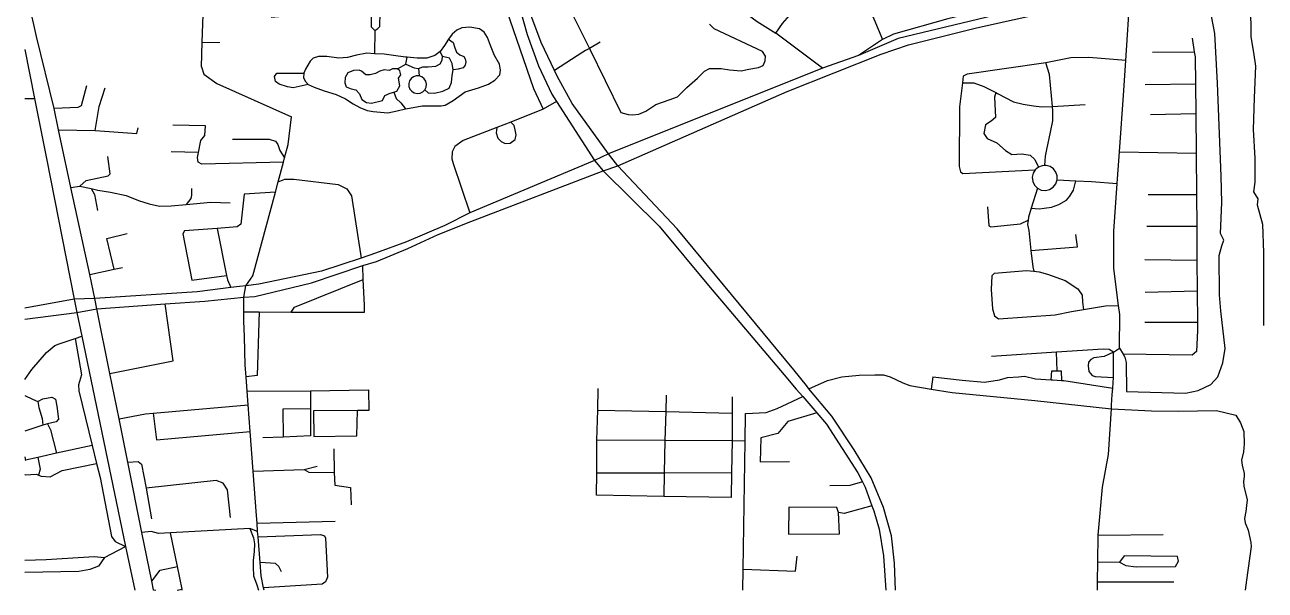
# Model space of a CAD drawing. Header units: inches. Extents: x 13377022 to 13384502, y 3544620 to 3549120.
# Drawn here: x 13377022 to 13378694, y 3544620 to 3545382 of the extents above; entities that cross this region are included whole.
import ezdxf

# ---------------------------------------------------------------- set-up
doc = ezdxf.new("R2010")
doc.units = ezdxf.units.IN
doc.header["$MEASUREMENT"] = 0

msp = doc.modelspace()

# ---------------------------------------------------------------- linework, layer by layer
for points in [[(13377650.4, 3545967.7), (13377659.9, 3545934.6), (13377675.5, 3545854.8), (13377678, 3545821), (13377678.3, 3545801.2), (13377677.4, 3545618.6), (13377678, 3545472.8), (13377678.6, 3545463.1), (13377689.1, 3545403.9), (13377698.9, 3545368.8), (13377714.3, 3545326.4), (13377732.1, 3545288.3), (13377738.7, 3545278.2), (13377789.9, 3545198.8), (13377801.5, 3545184.8)], [(13377808.5, 3545208), (13377759.6, 3545275.7), (13377739.2, 3545312.4), (13377735.6, 3545320), (13377717.9, 3545357.8), (13377702.3, 3545398.6), (13377696.5, 3545434.1), (13377691.2, 3545466.7), (13377690.6, 3545503.4), (13377694.9, 3545569.9), (13377694.4, 3545639.7), (13377694.3, 3545649.2), (13377696.2, 3545759.4), (13377696.3, 3545766.3), (13377696.9, 3545806.8), (13377690.9, 3545862.1), (13377690.4, 3545867.2), (13377675.1, 3545938.6), (13377665.2, 3545971.9)], [(13377968, 3545569.4), (13377966.1, 3545447.7), (13377965.9, 3545431.6), (13377967.6, 3545425.7), (13377969, 3545421.1), (13377977, 3545409.4), (13378008.9, 3545386.1), (13378034.2, 3545370.7)], [(13378097.1, 3545323.2), (13378034.2, 3545370.7), (13378043.4, 3545383.6), (13378055.7, 3545397.7), (13378063.1, 3545411.9), (13378065.5, 3545431), (13378065.9, 3545455.6), (13378068, 3545579.6)], [(13377801.5, 3545184.8), (13377821.3, 3545191.8), (13378049.6, 3545292), (13378176.4, 3545342.2), (13378213, 3545354.9), (13378304.9, 3545377.7), (13378511.8, 3545424), (13378560.9, 3545441.6), (13378633.7, 3545471.9), (13378673.8, 3545485.8), (13378696.5, 3545492.8)], [(13378132.5, 3545471.3), (13378138.6, 3545456.6), (13378143.1, 3545446), (13378178.2, 3545361.8)], [(13378677.1, 3545479.8), (13378673.9, 3545453.8), (13378674.9, 3545365.4), (13378678.5, 3545344.5), (13378681.2, 3545325.8), (13378679.4, 3545283.4), (13378678.1, 3545240.6), (13378679.9, 3545201.8), (13378679.9, 3545189.1), (13378679.9, 3545169.5), (13378678.5, 3545156.7), (13378684, 3545147.1), (13378683.1, 3545138.9), (13378690.4, 3545113), (13378691.7, 3545074.2), (13378691.7, 3544976.3)], [(13378513.4, 3545449), (13378266, 3545389.8), (13378192.9, 3545369.2), (13378178.2, 3545361.8), (13378145.8, 3545340.6)], [(13378507.1, 3544887.5), (13378586.6, 3544885.2), (13378603.7, 3544889), (13378620.8, 3544896.7), (13378630.3, 3544907.1), (13378637, 3544926.1), (13378639.9, 3544945.6), (13378634.1, 3544996.4), (13378632.7, 3545017.8), (13378632.2, 3545071), (13378635.6, 3545083.9), (13378638.4, 3545091.5), (13378633.7, 3545100.5), (13378635.6, 3545142.3), (13378634.6, 3545177.5), (13378629.9, 3545302.9), (13378626.1, 3545370), (13378622.3, 3545391.3), (13378616.1, 3545417.9), (13378609.4, 3545429.8), (13378597.6, 3545434.1), (13378570, 3545436.9)], [(13377353.7, 3545392.2), (13377481.8, 3545403.5), (13377495.9, 3545406.3), (13377509.1, 3545404.7), (13377520.8, 3545411.9), (13377652.5, 3545426.4), (13377658.1, 3545425.2), (13377661.7, 3545421.6), (13377666.2, 3545416.3), (13377707.5, 3545295.9), (13377720.4, 3545268.2)], [(13377744.3, 3545427.4), (13377782.8, 3545349.9)], [(13378469.3, 3545428.6), (13378199, 3545363.4), (13378145.8, 3545340.6), (13378097.1, 3545323.2), (13377808.5, 3545208)], [(13378497.5, 3544946), (13378498.1, 3544991.3), (13378496.5, 3545003.2), (13378490, 3545053.3), (13378490.2, 3545103.7), (13378494.5, 3545167.8), (13378494.9, 3545174), (13378497.5, 3545210.4), (13378503.4, 3545293), (13378506, 3545333.7), (13378511.8, 3545424)], [(13377037.3, 3545366), (13377028.7, 3545404.2)], [(13377259.8, 3545325.2), (13377260.8, 3545358.5), (13377262.3, 3545407.8)], [(13377495.9, 3545406.3), (13377489.9, 3545403.1), (13377488.7, 3545398.3), (13377488.7, 3545379), (13377493.7, 3545373.9), (13377497.5, 3545376.6), (13377500.3, 3545379.4), (13377500.7, 3545398.3), (13377499.5, 3545402.7), (13377495.9, 3545406.3)], [(13377782.8, 3545349.9), (13377825.3, 3545263.7), (13377834.9, 3545260.9), (13377840.8, 3545260.5), (13377849.6, 3545261.3), (13377859.1, 3545265.3), (13377872.2, 3545274.4), (13377881.4, 3545277.6), (13377890.5, 3545280.8), (13377901.6, 3545284.8), (13377914, 3545297.1), (13377928.7, 3545309.8), (13377938.2, 3545319.3), (13377945, 3545322.9), (13377960.5, 3545322.9), (13377971.6, 3545320.9), (13377987.5, 3545319.7), (13377997.8, 3545322.1), (13378010.9, 3545324.1), (13378017.3, 3545326.9), (13378019.7, 3545333.3), (13378020.5, 3545339.6), (13378016.1, 3545345.6), (13377951.3, 3545376.2), (13377944.6, 3545382.5)], [(13377195.1, 3544619.6), (13377195, 3544620.2), (13377192.7, 3544631.7), (13377179.5, 3544697.4), (13377160.4, 3544792.2), (13377148.6, 3544850.7), (13377136.3, 3544911.5), (13377118.7, 3544998.9), (13377115.9, 3545013), (13377109, 3545045.3), (13377083.8, 3545162.6), (13377067.1, 3545240.3), (13377061, 3545268.8), (13377037.3, 3545366)], [(13377493.1, 3545342.8), (13377482.9, 3545343.4), (13377469, 3545340.8), (13377456.6, 3545337.9), (13377445, 3545336.9), (13377428.8, 3545338.9), (13377417.7, 3545338.9), (13377410.3, 3545336.9), (13377406.1, 3545332.7), (13377399.9, 3545322), (13377397.6, 3545316.5), (13377397.3, 3545310.3), (13377400.2, 3545305.4), (13377403.5, 3545301.2), (13377411.9, 3545297.7), (13377425.2, 3545292.8), (13377441.4, 3545287.9), (13377454.1, 3545282.1), (13377464.4, 3545275.3), (13377473.5, 3545270.4), (13377483.2, 3545266.2), (13377491.3, 3545264.9), (13377511.1, 3545263), (13377523.5, 3545265.9), (13377535, 3545268.3), (13377540.3, 3545269.5), (13377557.2, 3545272.4), (13377572.1, 3545272.4), (13377582.8, 3545272.4), (13377588.3, 3545273.3), (13377599.3, 3545279.8), (13377615.2, 3545291.5), (13377633.4, 3545297), (13377646.7, 3545301.9), (13377655.4, 3545307.1), (13377662.2, 3545314.5), (13377662.9, 3545320.7), (13377661.6, 3545328.8), (13377654.8, 3545340.5), (13377649.3, 3545353.8), (13377645.4, 3545364.5), (13377640.8, 3545371.9), (13377634.7, 3545376.1), (13377621.4, 3545378.4), (13377611, 3545377.8), (13377604.2, 3545374.5), (13377597.7, 3545369), (13377592.8, 3545362.2), (13377587.3, 3545353.8), (13377581.5, 3545345.7), (13377574.4, 3545340.2), (13377563.7, 3545336.6), (13377550.7, 3545336.9), (13377537.1, 3545338), (13377534.8, 3545338.2), (13377518.9, 3545340.2), (13377506.3, 3545342.1), (13377493.1, 3545342.8)], [(13377493.7, 3545373.9), (13377493.1, 3545342.8)], [(13377260.8, 3545358.5), (13377284.6, 3545358.1)], [(13377592.8, 3545362.2), (13377599, 3545358), (13377601.3, 3545350.5), (13377603.5, 3545344.7), (13377608.1, 3545341.4), (13377613.6, 3545339.2), (13377615.5, 3545335.9), (13377616.2, 3545332), (13377615.2, 3545327.2), (13377612.6, 3545323.9), (13377606.1, 3545322), (13377599.3, 3545321)], [(13377797.5, 3545358.2), (13377782.8, 3545349.9), (13377777.7, 3545347), (13377773.8, 3545344.8), (13377735.6, 3545320)], [(13378595.4, 3545363.8), (13378598.5, 3545345.2), (13378599.5, 3545338.8), (13378599.9, 3545302.2), (13378600.4, 3545262), (13378601, 3545208.6), (13378601.4, 3545152.9), (13378601.7, 3545110.1), (13378602, 3545064.7), (13378602.3, 3545023), (13378602.6, 3544980.7), (13378602.7, 3544969.7), (13378601.6, 3544941.5), (13378595.4, 3544936.3), (13378502.5, 3544937.6)], [(13377021.5, 3545348.3), (13377034.6, 3545282.4), (13377050.7, 3545201.4), (13377088.3, 3545012.1), (13377091.9, 3544993.9), (13377098.5, 3544962.2), (13377157.4, 3544678.7), (13377169.7, 3544619.6)], [(13377524.1, 3545322.3), (13377535.1, 3545328.5), (13377537.1, 3545338)], [(13377535.1, 3545328.5), (13377546.5, 3545323.9), (13377552.3, 3545323), (13377558.1, 3545324.9), (13377565.3, 3545324.9), (13377575.6, 3545325.9), (13377581.5, 3545329.1), (13377584.4, 3545334.3), (13377584.7, 3545339.2), (13377581.5, 3545345.7)], [(13377560.9, 3545294.2), (13377565.6, 3545290.2), (13377574, 3545289.6), (13377585.4, 3545292.2), (13377593.8, 3545296.4), (13377597.1, 3545304.2), (13377597.7, 3545313.2), (13377599.3, 3545321), (13377597.7, 3545329.4), (13377594.1, 3545336.9), (13377584.7, 3545339.2)], [(13378506, 3545333.7), (13378456.2, 3545337.6), (13378431.9, 3545337.3), (13378398.3, 3545330.6), (13378292.2, 3545315.2), (13378287, 3545312.7), (13378285.9, 3545303.4), (13378281.9, 3545271.4), (13378281.6, 3545190.8), (13378283.2, 3545183.5), (13378286.4, 3545181.2), (13378366, 3545185.4), (13378384.1, 3545186.4)], [(13378542.1, 3545345), (13378598.5, 3545345.2)], [(13377259.8, 3545325.2), (13377263.1, 3545315.4), (13377280.3, 3545302.8), (13377381, 3545257.5)], [(13377403.5, 3545301.2), (13377383.2, 3545296.6), (13377375.6, 3545298.1), (13377364.5, 3545301.7), (13377359.4, 3545305.4), (13377358.3, 3545312), (13377361.2, 3545316.4), (13377397.6, 3545316.5)], [(13377464.8, 3545320), (13377457, 3545316.8), (13377453.7, 3545310.6), (13377453.1, 3545303.5), (13377455, 3545298.3), (13377461.8, 3545295.4), (13377468, 3545294.1), (13377472.9, 3545288.9), (13377476.1, 3545281.1), (13377482.3, 3545276.9), (13377489.1, 3545276.3), (13377503.7, 3545279.8), (13377507.2, 3545286.6), (13377514, 3545289.6), (13377519.1, 3545291), (13377523.1, 3545292.2), (13377527.3, 3545299.6), (13377525.4, 3545309.7), (13377528.6, 3545314.5), (13377527.3, 3545319.7), (13377524.1, 3545322.3), (13377517.3, 3545322.3), (13377512.7, 3545320), (13377506.3, 3545321), (13377500.4, 3545319.1), (13377494.3, 3545316.2), (13377487.1, 3545314.2), (13377481.3, 3545314.2), (13377475.5, 3545319.1), (13377472.5, 3545320.4), (13377464.8, 3545320)], [(13377552.3, 3545323), (13377553.3, 3545312.9)], [(13378396.8, 3545191.9), (13378397.7, 3545204.9), (13378399.6, 3545213.5), (13378404.7, 3545236.9), (13378407.6, 3545252.5), (13378407.9, 3545266), (13378407.4, 3545271.5), (13378403.1, 3545314.9), (13378398.3, 3545330.6)], [(13377104.8, 3545299.7), (13377097.6, 3545272.7), (13377093, 3545270.4), (13377061, 3545268.8)], [(13377563.1, 3545301.8), (13377562.2, 3545305.7), (13377560.1, 3545309), (13377557, 3545311.5), (13377553.3, 3545312.9), (13377549.4, 3545313), (13377545.7, 3545311.8), (13377542.6, 3545309.5), (13377540.3, 3545306.4), (13377539.3, 3545302.6), (13377539.4, 3545298.8), (13377540.8, 3545295.1), (13377543.3, 3545292.1), (13377546.7, 3545290.1), (13377550.5, 3545289.2), (13377554.5, 3545289.7), (13377558.1, 3545291.4), (13377560.9, 3545294.2), (13377562.6, 3545297.8), (13377563.1, 3545301.8)], [(13378285.9, 3545303.4), (13378301.1, 3545303.4), (13378314.5, 3545298.6), (13378330.7, 3545290.3), (13378333.1, 3545289), (13378354.8, 3545277.8), (13378367.6, 3545274.6), (13378381.7, 3545272.4), (13378392.9, 3545271.1), (13378407.4, 3545271.5)], [(13378532.2, 3545301.2), (13378599.9, 3545302.2)], [(13377021.5, 3545282.6), (13377034.6, 3545282.4)], [(13377067.1, 3545240.3), (13377116.3, 3545239.5), (13377121.6, 3545271.5), (13377130, 3545296.7)], [(13377519.1, 3545291), (13377522.5, 3545282.4), (13377528.6, 3545276.6), (13377535, 3545268.3)], [(13378330.7, 3545290.3), (13378329.2, 3545284.2), (13378330.5, 3545257), (13378324.8, 3545251.9), (13378317.1, 3545246.8), (13378314.9, 3545235.3), (13378319, 3545228.6), (13378332.4, 3545222.5), (13378344, 3545212.3), (13378352.3, 3545207.1), (13378366, 3545207.8), (13378377.2, 3545205.9), (13378383.3, 3545200.4), (13378388.3, 3545189.8)], [(13377738.7, 3545278.2), (13377720.4, 3545268.2), (13377676.7, 3545250.7), (13377658.1, 3545243.3), (13377612.5, 3545225.9), (13377601.3, 3545217.8), (13377597.9, 3545210.5), (13377597.5, 3545201.2), (13377599, 3545194.6), (13377621.7, 3545128.4)], [(13378407.4, 3545271.5), (13378451.2, 3545274.5)], [(13377376.6, 3545220.3), (13377381, 3545257.5)], [(13377658.1, 3545243.3), (13377657, 3545236), (13377659.3, 3545229), (13377663.9, 3545224.4), (13377669.4, 3545221.7), (13377675.9, 3545222.4), (13377682.9, 3545227.1), (13377684.1, 3545233.3), (13377682.9, 3545240.2), (13377681.3, 3545246), (13377676.7, 3545250.7)], [(13378539.5, 3545261), (13378600.4, 3545262)], [(13377116.3, 3545239.5), (13377172.7, 3545235.3), (13377174.6, 3545242.9)], [(13377265.3, 3545245.5), (13377221, 3545246.3)], [(13377370.2, 3545196.5), (13377260.4, 3545194), (13377255.5, 3545196.6), (13377254.3, 3545203.1), (13377255.7, 3545209.6), (13377258.9, 3545225.8), (13377264.2, 3545232.6), (13377265.3, 3545245.5)], [(13377301.8, 3545227.7), (13377351.1, 3545227.7), (13377359.4, 3545224.7), (13377362.8, 3545220.5), (13377365.5, 3545212.2), (13377371.8, 3545202.4)], [(13377344.4, 3544619.6), (13377343.6, 3544622.9), (13377340.1, 3544638.8), (13377338.7, 3544656.8), (13377336.1, 3544691.4), (13377335.5, 3544698.8), (13377334.7, 3544710.1), (13377333.9, 3544720.2), (13377329.4, 3544779.9), (13377325.4, 3544833.7), (13377322.7, 3544869.3), (13377321.3, 3544887.9), (13377319.9, 3544907.4), (13377318.7, 3544922.9), (13377317.6, 3544961.7), (13377317, 3544982.4), (13377317, 3544994.8), (13377317, 3545014.4), (13377319.6, 3545030.1), (13377329.2, 3545043.3), (13377359.4, 3545156), (13377363.1, 3545169.9), (13377370.2, 3545196.5), (13377371.8, 3545202.4), (13377376.6, 3545220.3)], [(13377083.8, 3545162.6), (13377095.9, 3545164.3), (13377104.2, 3545172), (13377134, 3545178.1), (13377136.8, 3545180.9), (13377133.4, 3545204.4)], [(13377255.7, 3545209.6), (13377219.1, 3545210.3)], [(13377808.5, 3545208), (13377789.9, 3545198.8), (13377621.7, 3545128.4), (13377588, 3545111.2), (13377536.3, 3545089.4)], [(13378058.4, 3544916.7), (13377901.1, 3545106.8), (13377821.3, 3545191.8), (13377808.5, 3545208)], [(13378497.5, 3545210.4), (13378601, 3545208.6)], [(13377538, 3545080.1), (13377578.7, 3545099), (13377622.8, 3545116.4), (13377801.5, 3545184.8)], [(13377801.5, 3545184.8), (13377877, 3545110.3), (13377943.5, 3545030.3), (13378045.6, 3544909.8)], [(13378403.4, 3545159.6), (13378408.2, 3545162.7), (13378411.7, 3545167.2), (13378413.5, 3545172.6), (13378413.5, 3545178), (13378411.8, 3545183.2), (13378408.5, 3545187.5), (13378404, 3545190.6), (13378398.8, 3545192), (13378396.8, 3545191.9), (13378393.3, 3545191.8), (13378388.3, 3545189.8), (13378384.1, 3545186.4), (13378381.2, 3545181.7), (13378379.9, 3545176.2), (13378380.6, 3545170.5), (13378383, 3545165.4), (13378387.1, 3545161.4), (13378392.2, 3545158.9), (13378397.9, 3545158.3), (13378403.4, 3545159.6)], [(13377363.1, 3545169.9), (13377372.2, 3545173.5), (13377384.1, 3545173.5), (13377444, 3545166.6), (13377455.9, 3545160.7), (13377461.9, 3545151.2), (13377475.1, 3545067)], [(13378378.6, 3545134.8), (13378389.2, 3545133.8), (13378396, 3545134.8), (13378406, 3545136.1), (13378416, 3545139.6), (13378426.3, 3545145.4), (13378430.8, 3545150.6), (13378435.6, 3545159), (13378438.6, 3545171.4)], [(13378413.5, 3545172.6), (13378438.6, 3545171.4), (13378459.8, 3545170.4), (13378494.5, 3545167.8)], [(13377095.9, 3545164.3), (13377110.9, 3545160.9), (13377120.2, 3545158.9), (13377137.1, 3545156), (13377158.3, 3545151.7), (13377174.7, 3545144.8), (13377189.3, 3545140.5), (13377203.3, 3545137.4), (13377218.8, 3545137.6), (13377239.2, 3545139.5), (13377272.4, 3545142.5), (13377298.5, 3545141.9)], [(13377110.9, 3545160.9), (13377115.3, 3545153.1), (13377119.4, 3545131.6)], [(13377359.4, 3545156), (13377317.5, 3545153.4), (13377312.9, 3545112.8), (13377307.7, 3545109.2), (13377280.7, 3545107.2), (13377236.8, 3545104), (13377234.5, 3545100.1), (13377246.9, 3545037.6), (13377293.6, 3545043.6)], [(13377246.3, 3545161.1), (13377246.3, 3545152.3), (13377245.2, 3545147.4), (13377239.2, 3545139.5)], [(13378387.1, 3545161.4), (13378378.6, 3545134.8), (13378375, 3545122.5), (13378374.3, 3545118.2), (13378373.4, 3545112.5), (13378375.3, 3545104.5), (13378378.3, 3545077.7), (13378380.8, 3545055.4), (13378382, 3545049.5)], [(13378536.4, 3545152.9), (13378601.4, 3545152.9)], [(13378319.5, 3545136.4), (13378321.5, 3545110.9), (13378324, 3545109.3), (13378364, 3545113.5), (13378374.3, 3545118.2)], [(13377141.9, 3545052.4), (13377132, 3545093.9), (13377159.4, 3545100.4)], [(13377280.7, 3545107.2), (13377293.6, 3545043.6), (13377294.7, 3545037.9), (13377299.5, 3545027.6)], [(13378378.3, 3545077.7), (13378440.8, 3545082.5), (13378438.6, 3545099)], [(13378534.3, 3545110.1), (13378601.7, 3545110.1)], [(13377536.3, 3545089.4), (13377494.2, 3545074.1)], [(13377494.2, 3545074.1), (13377475.1, 3545067), (13377421.7, 3545049.7), (13377337, 3545032.3), (13377319.6, 3545030.1), (13377311, 3545029), (13377299.5, 3545027.6), (13377254, 3545021.9), (13377115.9, 3545013), (13377088.3, 3545012.1), (13377021.5, 3544999.7)], [(13377495.7, 3545062.9), (13377538, 3545080.1)], [(13378531.7, 3545065.2), (13378602, 3545064.7)], [(13377021.5, 3544984.9), (13377091.9, 3544993.9), (13377118.7, 3544998.9), (13377211, 3545005.6), (13377264.2, 3545009.4), (13377317, 3545014.4), (13377331.5, 3545015.7), (13377407.9, 3545034), (13377477.2, 3545057.2), (13377495.7, 3545062.9)], [(13377109, 3545045.3), (13377141.9, 3545052.4), (13377153.2, 3545054.8)], [(13377317, 3544994.8), (13377337.7, 3544994.8), (13377380.9, 3544994.6), (13377479.5, 3544994.4), (13377479.5, 3545003.9), (13377477.7, 3545038.5), (13377477.2, 3545057.2)], [(13378325.3, 3545043.5), (13378329.2, 3545047), (13378372.1, 3545050.6), (13378382, 3545049.5), (13378389.2, 3545048.7), (13378400.5, 3545045.8), (13378424.4, 3545037), (13378441.5, 3545025.8), (13378447.3, 3545017.4), (13378447.9, 3545008), (13378449.2, 3544998.1)], [(13377380.9, 3544994.6), (13377385, 3545001.2), (13377477.7, 3545038.5)], [(13378325.3, 3545043.5), (13378324.7, 3545024.8), (13378326.6, 3544998.7), (13378329.2, 3544989.3), (13378334.4, 3544985.4), (13378411.1, 3544990.9), (13378432.8, 3544995.4), (13378449.2, 3544998.1), (13378478.9, 3545002.9), (13378496.5, 3545003.2)], [(13378532.2, 3545021.4), (13378602.3, 3545023)], [(13377136.3, 3544911.5), (13377221.8, 3544929), (13377211, 3545005.6)], [(13377337.7, 3544994.8), (13377335, 3544908.9), (13377319.9, 3544907.4)], [(13378531.7, 3544980.7), (13378602.6, 3544980.7)], [(13377021.5, 3544903.5), (13377030.8, 3544917), (13377050.8, 3544940.2), (13377061.9, 3544949.5), (13377068, 3544951.8), (13377089.3, 3544959.1), (13377098.5, 3544962.2)], [(13377089.3, 3544959.1), (13377098.1, 3544909.9), (13377093.9, 3544896.6), (13377094.6, 3544888.2), (13377112.5, 3544814.6), (13377118.4, 3544790.4), (13377123, 3544771.6), (13377138.4, 3544692.1), (13377143.3, 3544685.4), (13377157.4, 3544678.7)], [(13378489.7, 3544940.4), (13378483.5, 3544944), (13378475.7, 3544944.6), (13378412.9, 3544940.4), (13378325.1, 3544934.6)], [(13378413.5, 3544915.3), (13378412.9, 3544940.4)], [(13378489.7, 3544940.4), (13378476.9, 3544934.6), (13378463.1, 3544932.8), (13378458.8, 3544930.4), (13378455.8, 3544927.1), (13378455.2, 3544922), (13378456.4, 3544914.2), (13378460.7, 3544909), (13378464.9, 3544907.5), (13378489.4, 3544906.3)], [(13378487.7, 3544883.5), (13378488.5, 3544891.8), (13378489.4, 3544906.3), (13378489.5, 3544908.1), (13378489.7, 3544940.4), (13378497.5, 3544946)], [(13378497.5, 3544946), (13378502.5, 3544937.6), (13378504.8, 3544933.8), (13378506.7, 3544926.6), (13378507.1, 3544887.5)], [(13378075.6, 3544895.5), (13378058.4, 3544916.7)], [(13378405.7, 3544903.2), (13378406.4, 3544915.4), (13378413.5, 3544915.3), (13378419, 3544915.1), (13378419.3, 3544902.4)], [(13378045.6, 3544909.8), (13378061.7, 3544890.6)], [(13378078.8, 3544891.2), (13378103.9, 3544902.5), (13378123.2, 3544907.4), (13378146.4, 3544909.4), (13378167.9, 3544910), (13378179.4, 3544910), (13378188.6, 3544907.1), (13378205.5, 3544899.1), (13378214.7, 3544895.6), (13378243.7, 3544890.5), (13378272.1, 3544886.2), (13378383.4, 3544875.5), (13378486.8, 3544864.2)], [(13378246, 3544907.1), (13378243.7, 3544890.5)], [(13378246, 3544907.1), (13378285.6, 3544902.8), (13378315.7, 3544899.9), (13378335.8, 3544903.1), (13378346.7, 3544906.5), (13378361.6, 3544907.1), (13378369.6, 3544908.3), (13378384.3, 3544904.5), (13378405.7, 3544903.2), (13378407.8, 3544903.1), (13378419.3, 3544902.4), (13378422.7, 3544902.2), (13378488.5, 3544891.8)], [(13377021.5, 3544882), (13377031.7, 3544876.9), (13377038.9, 3544874), (13377040.3, 3544865.8), (13377044.9, 3544851.2), (13377046, 3544842.2)], [(13377321.3, 3544887.9), (13377406.6, 3544888.2), (13377406.6, 3544864), (13377406.6, 3544827.5), (13377369.8, 3544826.1), (13377342.4, 3544825.1)], [(13377406.6, 3544888.2), (13377485.2, 3544889.8), (13377485.6, 3544862), (13377470.1, 3544861.9), (13377411, 3544861.6), (13377411.4, 3544826.7), (13377469.3, 3544827.9), (13377470.1, 3544861.9)], [(13377975.2, 3544880.4), (13377975.2, 3544858.4), (13377975.2, 3544820.8), (13377974.4, 3544778.2), (13377973.8, 3544744.4), (13377883.1, 3544746), (13377792.5, 3544747.7), (13377792.7, 3544777.8), (13377792.9, 3544821.7), (13377794, 3544862.2), (13377794.8, 3544891.3)], [(13377886.5, 3544882.3), (13377886, 3544860.3), (13377884.5, 3544821.2), (13377883.6, 3544778), (13377883.1, 3544746)], [(13377993.2, 3544858), (13378021.1, 3544859.3), (13378035.9, 3544864.5), (13378070.6, 3544880.9)], [(13378061.7, 3544890.6), (13378070.6, 3544880.9), (13378089.5, 3544858.5), (13378102.6, 3544843.2), (13378144.9, 3544778), (13378151.1, 3544765.7), (13378154.8, 3544758.5), (13378163.8, 3544733.4), (13378166.2, 3544726.5), (13378173.6, 3544701.8), (13378179.4, 3544665.9), (13378182.6, 3544619.6)], [(13378195.6, 3544619.6), (13378194.2, 3544656), (13378190.3, 3544693.1), (13378179.3, 3544731.2), (13378162.7, 3544771), (13378140, 3544808.7), (13378109.6, 3544854), (13378078.8, 3544891.2), (13378075.6, 3544895.5)], [(13378486.9, 3544869), (13378487.7, 3544883.5)], [(13377038.9, 3544874), (13377046, 3544877.6), (13377058.1, 3544879.7), (13377063.1, 3544876.9), (13377064.9, 3544867.6), (13377067.1, 3544850.1), (13377063.9, 3544846.5), (13377052.1, 3544843.7), (13377046, 3544842.2), (13377021.5, 3544834)], [(13377148.6, 3544850.7), (13377184.3, 3544857.4), (13377194.4, 3544858.2), (13377322.7, 3544869.3)], [(13377406.6, 3544864), (13377369.4, 3544863.6), (13377369.8, 3544826.1)], [(13378468, 3544619.6), (13378467.9, 3544624.6), (13378468, 3544630.9), (13378468.5, 3544657.9), (13378469, 3544693.9), (13378474.5, 3544758.3), (13378483, 3544802.7), (13378486.8, 3544864.2), (13378486.9, 3544869)], [(13378486.8, 3544864.2), (13378540.9, 3544861.6), (13378577.4, 3544861.1)], [(13377194.4, 3544858.2), (13377198.9, 3544822.3), (13377325.4, 3544833.7)], [(13377794, 3544862.2), (13377886, 3544860.3), (13377975.2, 3544858.4)], [(13377989.9, 3544619.6), (13377990.3, 3544648), (13377992.7, 3544820.7), (13377993.2, 3544858)], [(13378089.5, 3544858.5), (13378050.6, 3544847), (13378036.8, 3544830.7), (13378013.9, 3544825), (13378012.9, 3544792.6), (13378052.5, 3544793)], [(13378577.4, 3544861.1), (13378628.6, 3544862), (13378654.3, 3544855.4), (13378660.8, 3544845.3), (13378665.3, 3544833.4), (13378665.9, 3544817), (13378665, 3544806.2), (13378662.3, 3544794.9), (13378663.2, 3544788.3), (13378665.6, 3544777), (13378665.9, 3544772.8), (13378664.7, 3544766.2), (13378665.3, 3544760), (13378669.8, 3544741.5), (13378668.9, 3544733.7), (13378668, 3544725.9), (13378666.2, 3544716.4), (13378667.1, 3544710.4), (13378671, 3544700.6), (13378674.9, 3544683.9), (13378675.4, 3544678.5), (13378668.9, 3544633.2), (13378666.9, 3544619.6)], [(13377052.1, 3544843.7), (13377056.1, 3544835.7), (13377064.3, 3544804.2)], [(13377112.5, 3544814.6), (13377064.3, 3544804.2), (13377039.1, 3544798.7), (13377022.4, 3544795), (13377021.5, 3544794.6)], [(13377992.7, 3544820.7), (13377975.2, 3544820.8), (13377884.5, 3544821.2), (13377792.9, 3544821.7)], [(13377021.5, 3544799.6), (13377022.4, 3544795)], [(13377039.1, 3544798.7), (13377042.1, 3544782.8), (13377039.8, 3544774.9)], [(13377438.4, 3544810), (13377438.8, 3544778.3), (13377439.6, 3544761.2), (13377460.6, 3544758.1), (13377461.4, 3544734.7)], [(13377021.5, 3544775.4), (13377022.1, 3544775.1), (13377037.1, 3544776.1), (13377039.8, 3544774.9), (13377043.5, 3544773.3), (13377055.7, 3544772.3), (13377071.8, 3544781), (13377118.4, 3544790.4)], [(13377160.4, 3544792.2), (13377174.3, 3544793.3), (13377178.9, 3544789.7), (13377185.4, 3544757.3), (13377192.5, 3544715.9)], [(13377329.4, 3544779.9), (13377398.3, 3544782.3), (13377415.8, 3544786.6)], [(13377398.3, 3544782.3), (13377404.7, 3544778.7), (13377438.8, 3544778.3)], [(13377298.8, 3544717.4), (13377294.7, 3544754.8), (13377289.2, 3544763.9), (13377279.6, 3544767.5), (13377185.4, 3544757.3)], [(13377792.7, 3544777.8), (13377883.6, 3544778), (13377974.4, 3544778.2)], [(13378151.1, 3544765.7), (13378134.1, 3544760.6), (13378106.9, 3544760.1)], [(13378163.8, 3544733.4), (13378126.5, 3544722.9), (13378118.9, 3544724.3), (13378116.5, 3544731), (13378051.6, 3544731.5), (13378051.1, 3544695.2), (13378120.3, 3544695.7), (13378118.9, 3544724.3)], [(13377335.5, 3544698.8), (13377324.9, 3544702.6), (13377217.9, 3544697), (13377201.9, 3544696.1), (13377191.9, 3544698.7), (13377179.5, 3544697.4)], [(13377233.9, 3544619.6), (13377233.7, 3544620.9), (13377227.4, 3544651.4), (13377217.9, 3544697)], [(13377324.9, 3544702.6), (13377329.7, 3544690), (13377331.4, 3544682.2), (13377331, 3544671.8), (13377329.3, 3544659.6), (13377329.3, 3544650.5), (13377330.1, 3544639.1), (13377334.5, 3544627), (13377336.5, 3544619.6)], [(13377334.7, 3544710.1), (13377440, 3544712.8)], [(13377336.1, 3544691.4), (13377420.4, 3544694.5), (13377425.5, 3544693), (13377427, 3544689.8), (13377429.8, 3544637.3), (13377427, 3544630.7), (13377422.7, 3544627.6), (13377343.6, 3544622.9)], [(13378469, 3544693.9), (13378556.7, 3544694.5)], [(13377021.5, 3544660.2), (13377050.5, 3544661.2), (13377115.1, 3544664.9), (13377128.9, 3544663.8), (13377157.4, 3544678.7)], [(13377128.9, 3544663.8), (13377121.1, 3544652.1), (13377109.3, 3544647.4), (13377094.6, 3544645), (13377021.5, 3544643.6)], [(13377990.3, 3544648), (13378060.6, 3544645.1), (13378063, 3544665.6)], [(13378468.5, 3544657.9), (13378497.5, 3544657.4), (13378506.2, 3544653), (13378520.1, 3544651.1), (13378573.1, 3544651.6), (13378577.4, 3544658.8), (13378576, 3544665.1), (13378503.8, 3544666.1), (13378497.5, 3544657.4)], [(13377192.7, 3544631.7), (13377204, 3544646.5), (13377227.4, 3544651.4)], [(13377367.5, 3544644.4), (13377364, 3544651.4), (13377359.7, 3544655.7), (13377338.7, 3544656.8)], [(13378468, 3544630.9), (13378570.7, 3544630.9)], [(13377195, 3544620.2), (13377198.2, 3544619.6)], [(13377226.9, 3544619.6), (13377233.7, 3544620.9)]]:
    msp.add_lwpolyline(points)

doc.saveas('drawing.dxf')
